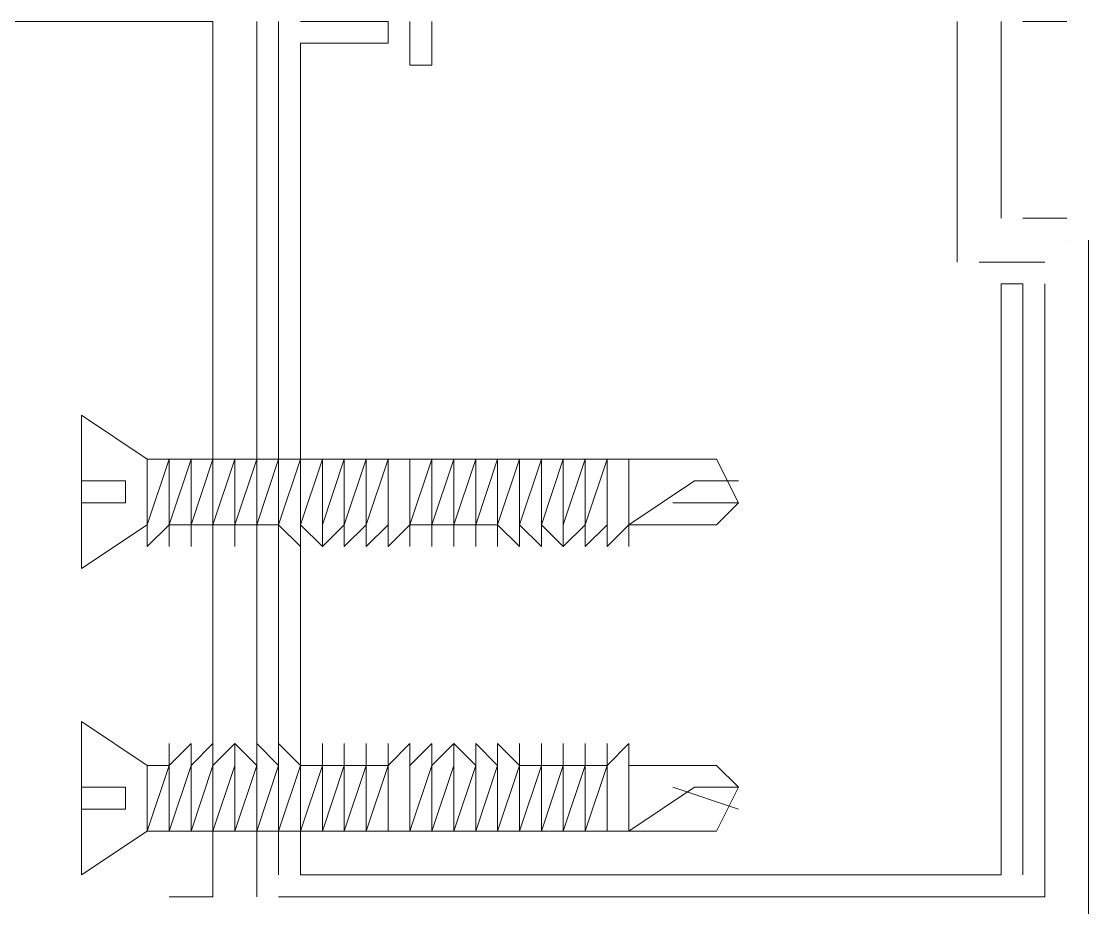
# Model space of a CAD drawing. Header units: millimetres. Extents: x 906 to 41302, y 848 to 28850.
# Drawn here: x 18428 to 18479.6, y 19843.2 to 19886.1 of the extents above; entities that cross this region are included whole.
import ezdxf

# ---------------------------------------------------------------- set-up
doc = ezdxf.new("R2010")
doc.units = ezdxf.units.MM
doc.layers.add('PDF_X-단위세대$및$주동평면도$A-DOOR', color=7, linetype='Continuous')

msp = doc.modelspace()

# ---------------------------------------------------------------- linework, layer by layer
at = {"layer": 'PDF_X-단위세대$및$주동평면도$A-DOOR', "lineweight": 9}
for points in [[(18435.12, 19843.763), (18437.237, 19843.763), (18437.237, 19886.096), (18422.42, 19886.096)], [(18437.237, 19886.096), (18437.237, 19886.096)], [(18439.353, 19843.763), (18439.353, 19886.096)], [(18439.353, 19886.096), (18439.353, 19886.096)], [(18440.412, 19886.096), (18440.412, 19844.821)], [(18440.412, 19886.096), (18440.412, 19886.096)], [(18440.412, 19886.096), (18440.412, 19886.096)], [(18476.395, 19844.821), (18476.395, 19873.396), (18475.337, 19873.396), (18475.337, 19844.821), (18441.47, 19844.821), (18441.47, 19885.038), (18445.703, 19885.038), (18445.703, 19886.096), (18441.47, 19886.096)], [(18441.47, 19886.096), (18441.47, 19886.096)], [(18445.703, 19886.096), (18445.703, 19886.096)], [(18445.703, 19886.096), (18445.703, 19886.096)], [(18446.762, 19886.096), (18446.762, 19883.979), (18447.82, 19883.979), (18447.82, 19886.096)], [(18446.762, 19886.096), (18446.762, 19886.096)], [(18447.82, 19886.096), (18447.82, 19886.096)], [(18473.22, 19874.454), (18473.22, 19886.096)], [(18473.22, 19886.096), (18473.22, 19886.096)], [(18475.337, 19886.096), (18475.337, 19876.571)], [(18475.337, 19886.096), (18475.337, 19886.096)], [(18476.395, 19886.096), (18478.512, 19886.096)], [(18476.395, 19886.096), (18476.395, 19886.096)], [(18478.512, 19886.096), (18478.512, 19886.096)], [(18441.47, 19885.038), (18441.47, 19885.038)], [(18445.703, 19885.038), (18445.703, 19885.038)], [(18446.762, 19883.979), (18446.762, 19883.979)], [(18447.82, 19883.979), (18447.82, 19883.979)], [(18447.82, 19883.979), (18447.82, 19883.979)], [(18475.337, 19876.571), (18475.337, 19876.571)], [(18476.395, 19876.571), (18478.512, 19876.571)], [(18476.395, 19876.571), (18476.395, 19876.571)], [(18478.512, 19876.571), (18478.512, 19876.571)], [(18478.512, 19875.513), (18478.512, 19875.513)], [(18479.57, 19832.121), (18479.57, 19859.638), (18479.57, 19875.513)], [(18479.57, 19875.513), (18479.57, 19875.513)], [(18473.22, 19874.454), (18473.22, 19874.454)], [(18477.453, 19874.454), (18474.278, 19874.454)], [(18474.278, 19874.454), (18474.278, 19874.454)], [(18477.453, 19874.454), (18477.453, 19874.454)], [(18440.412, 19843.763), (18477.453, 19843.763), (18477.453, 19873.396)], [(18475.337, 19873.396), (18475.337, 19873.396)], [(18476.395, 19873.396), (18476.395, 19873.396)], [(18477.453, 19873.396), (18477.453, 19873.396)], [(18438.295, 19864.929), (18437.237, 19864.929), (18436.178, 19864.929), (18435.12, 19864.929), (18434.062, 19864.929), (18430.887, 19867.046), (18430.887, 19859.638), (18434.062, 19861.754), (18434.062, 19864.929), (18430.887, 19867.046), (18430.887, 19859.638), (18434.062, 19861.754), (18434.062, 19864.929), (18434.062, 19863.871)], [(18430.887, 19867.046), (18430.887, 19867.046)], [(18434.062, 19864.929), (18434.062, 19864.929)], [(18434.062, 19864.929), (18434.062, 19864.929)], [(18438.295, 19861.754), (18437.237, 19861.754), (18438.295, 19864.929), (18438.295, 19861.754), (18437.237, 19861.754), (18436.178, 19861.754), (18435.12, 19861.754)], [(18435.12, 19864.929), (18435.12, 19864.929)], [(18435.12, 19864.929), (18435.12, 19864.929)], [(18435.12, 19864.929), (18435.12, 19861.754), (18435.12, 19864.929)], [(18435.12, 19864.929), (18435.12, 19864.929)], [(18436.178, 19864.929), (18436.178, 19864.929)], [(18436.178, 19864.929), (18436.178, 19864.929)], [(18437.237, 19864.929), (18437.237, 19864.929)], [(18437.237, 19864.929), (18437.237, 19864.929)], [(18437.237, 19864.929), (18437.237, 19864.929)], [(18438.295, 19864.929), (18438.295, 19864.929)], [(18438.295, 19864.929), (18438.295, 19864.929)], [(18438.295, 19864.929), (18438.295, 19864.929)], [(18438.295, 19864.929), (18438.295, 19864.929)], [(18439.353, 19864.929), (18439.353, 19864.929)], [(18439.353, 19864.929), (18439.353, 19864.929)], [(18439.353, 19864.929), (18439.353, 19864.929)], [(18439.353, 19864.929), (18439.353, 19864.929)], [(18439.353, 19864.929), (18439.353, 19864.929)], [(18439.353, 19864.929), (18439.353, 19864.929)], [(18439.353, 19864.929), (18439.353, 19864.929)], [(18441.47, 19864.929), (18440.412, 19861.754), (18441.47, 19864.929)], [(18440.412, 19864.929), (18440.412, 19864.929)], [(18440.412, 19864.929), (18440.412, 19864.929)], [(18440.412, 19864.929), (18440.412, 19864.929)], [(18440.412, 19864.929), (18440.412, 19864.929)], [(18440.412, 19864.929), (18440.412, 19864.929)], [(18440.412, 19864.929), (18440.412, 19864.929)], [(18440.412, 19864.929), (18440.412, 19864.929)], [(18441.47, 19864.929), (18440.412, 19861.754), (18441.47, 19864.929)], [(18440.412, 19864.929), (18440.412, 19864.929)], [(18441.47, 19864.929), (18441.47, 19864.929)], [(18441.47, 19864.929), (18441.47, 19864.929)], [(18441.47, 19864.929), (18441.47, 19864.929)], [(18441.47, 19864.929), (18441.47, 19864.929)], [(18441.47, 19864.929), (18441.47, 19864.929)], [(18441.47, 19864.929), (18442.528, 19864.929), (18442.528, 19861.754)], [(18441.47, 19864.929), (18441.47, 19864.929)], [(18441.47, 19864.929), (18441.47, 19864.929)], [(18442.528, 19864.929), (18442.528, 19864.929)], [(18442.528, 19864.929), (18442.528, 19864.929)], [(18442.528, 19864.929), (18442.528, 19864.929)], [(18443.587, 19864.929), (18443.587, 19864.929)], [(18443.587, 19864.929), (18443.587, 19864.929)], [(18443.587, 19864.929), (18443.587, 19864.929)], [(18443.587, 19864.929), (18443.587, 19864.929)], [(18444.645, 19864.929), (18444.645, 19864.929)], [(18444.645, 19864.929), (18444.645, 19864.929)], [(18444.645, 19864.929), (18444.645, 19864.929)], [(18444.645, 19864.929), (18444.645, 19864.929)], [(18444.645, 19864.929), (18444.645, 19864.929)], [(18444.645, 19864.929), (18444.645, 19864.929)], [(18444.645, 19864.929), (18445.703, 19864.929), (18444.645, 19864.929)], [(18444.645, 19861.754), (18445.703, 19864.929), (18444.645, 19861.754)], [(18444.645, 19864.929), (18444.645, 19864.929)], [(18445.703, 19864.929), (18445.703, 19864.929)], [(18445.703, 19864.929), (18445.703, 19861.754), (18445.703, 19864.929)], [(18445.703, 19864.929), (18445.703, 19864.929)], [(18445.703, 19864.929), (18445.703, 19864.929)], [(18445.703, 19861.754), (18445.703, 19864.929)], [(18445.703, 19864.929), (18445.703, 19864.929)], [(18446.762, 19864.929), (18446.762, 19864.929)], [(18446.762, 19864.929), (18446.762, 19861.754)], [(18446.762, 19864.929), (18446.762, 19864.929)], [(18446.762, 19864.929), (18446.762, 19864.929)], [(18446.762, 19864.929), (18446.762, 19864.929)], [(18446.762, 19861.754), (18446.762, 19864.929), (18446.762, 19861.754)], [(18446.762, 19864.929), (18446.762, 19864.929)], [(18447.82, 19864.929), (18447.82, 19864.929)], [(18447.82, 19864.929), (18447.82, 19864.929)], [(18447.82, 19864.929), (18447.82, 19864.929)], [(18447.82, 19864.929), (18447.82, 19864.929)], [(18447.82, 19864.929), (18447.82, 19864.929)], [(18448.878, 19864.929), (18448.878, 19864.929)], [(18448.878, 19864.929), (18448.878, 19864.929)], [(18448.878, 19864.929), (18448.878, 19864.929)], [(18448.878, 19864.929), (18448.878, 19864.929)], [(18448.878, 19864.929), (18448.878, 19864.929)], [(18448.878, 19864.929), (18448.878, 19864.929)], [(18449.937, 19864.929), (18449.937, 19864.929)], [(18449.937, 19864.929), (18449.937, 19864.929)], [(18449.937, 19864.929), (18449.937, 19864.929)], [(18449.937, 19864.929), (18449.937, 19864.929)], [(18450.995, 19864.929), (18450.995, 19864.929)], [(18450.995, 19864.929), (18450.995, 19864.929)], [(18450.995, 19861.754), (18452.053, 19864.929), (18452.053, 19861.754)], [(18452.053, 19864.929), (18450.995, 19861.754), (18452.053, 19864.929)], [(18450.995, 19864.929), (18450.995, 19864.929)], [(18450.995, 19864.929), (18450.995, 19864.929)], [(18452.053, 19864.929), (18452.053, 19864.929)], [(18452.053, 19864.929), (18452.053, 19864.929)], [(18452.053, 19864.929), (18452.053, 19864.929)], [(18452.053, 19864.929), (18452.053, 19864.929)], [(18452.053, 19864.929), (18452.053, 19864.929)], [(18452.053, 19864.929), (18452.053, 19864.929)], [(18453.112, 19864.929), (18453.112, 19864.929)], [(18453.112, 19864.929), (18453.112, 19864.929)], [(18453.112, 19864.929), (18453.112, 19864.929)], [(18453.112, 19864.929), (18453.112, 19864.929)], [(18453.112, 19864.929), (18453.112, 19864.929)], [(18453.112, 19864.929), (18453.112, 19864.929)], [(18453.112, 19864.929), (18453.112, 19864.929)], [(18454.17, 19864.929), (18454.17, 19864.929)], [(18454.17, 19864.929), (18454.17, 19864.929)], [(18455.228, 19861.754), (18455.228, 19864.929), (18454.17, 19864.929), (18454.17, 19861.754)], [(18454.17, 19864.929), (18454.17, 19864.929)], [(18454.17, 19864.929), (18454.17, 19864.929)], [(18454.17, 19864.929), (18454.17, 19864.929)], [(18454.17, 19864.929), (18454.17, 19864.929)], [(18454.17, 19864.929), (18454.17, 19864.929)], [(18455.228, 19864.929), (18455.228, 19864.929)], [(18455.228, 19864.929), (18455.228, 19864.929)], [(18455.228, 19864.929), (18455.228, 19864.929)], [(18455.228, 19864.929), (18455.228, 19864.929)], [(18456.287, 19861.754), (18456.287, 19864.929), (18456.287, 19861.754)], [(18456.287, 19864.929), (18456.287, 19864.929)], [(18456.287, 19861.754), (18456.287, 19864.929), (18456.287, 19861.754)], [(18456.287, 19864.929), (18456.287, 19864.929)], [(18456.287, 19864.929), (18456.287, 19864.929)], [(18456.287, 19864.929), (18456.287, 19864.929)], [(18456.287, 19864.929), (18456.287, 19864.929)], [(18456.287, 19864.929), (18456.287, 19864.929)], [(18456.287, 19864.929), (18456.287, 19864.929)], [(18457.345, 19861.754), (18457.345, 19864.929), (18457.345, 19861.754)], [(18457.345, 19864.929), (18457.345, 19864.929)], [(18457.345, 19864.929), (18457.345, 19864.929)], [(18457.345, 19864.929), (18457.345, 19864.929)], [(18457.345, 19864.929), (18457.345, 19864.929)], [(18457.345, 19864.929), (18457.345, 19864.929)], [(18457.345, 19864.929), (18457.345, 19864.929)], [(18457.345, 19861.754), (18457.345, 19864.929), (18457.345, 19861.754)], [(18457.345, 19864.929), (18457.345, 19864.929)], [(18461.578, 19864.929), (18461.578, 19864.929)], [(18430.887, 19863.871), (18433.003, 19863.871), (18433.003, 19862.813), (18430.887, 19862.813)], [(18457.345, 19861.754), (18460.52, 19863.871), (18462.637, 19863.871)], [(18462.637, 19862.813), (18459.462, 19862.813)], [(18462.637, 19862.813), (18462.637, 19862.813)], [(18434.062, 19861.754), (18434.062, 19861.754)], [(18435.12, 19861.754), (18435.12, 19860.696), (18435.12, 19861.754)], [(18435.12, 19861.754), (18435.12, 19861.754)], [(18435.12, 19861.754), (18435.12, 19861.754)], [(18435.12, 19861.754), (18435.12, 19861.754)], [(18436.178, 19860.696), (18436.178, 19861.754), (18436.178, 19860.696)], [(18436.178, 19861.754), (18436.178, 19861.754)], [(18436.178, 19861.754), (18436.178, 19861.754)], [(18436.178, 19861.754), (18436.178, 19861.754)], [(18436.178, 19861.754), (18436.178, 19861.754)], [(18437.237, 19861.754), (18437.237, 19861.754)], [(18437.237, 19861.754), (18437.237, 19861.754)], [(18437.237, 19861.754), (18437.237, 19861.754)], [(18437.237, 19860.696), (18437.237, 19861.754), (18437.237, 19860.696)], [(18437.237, 19861.754), (18437.237, 19861.754)], [(18438.295, 19861.754), (18438.295, 19861.754)], [(18438.295, 19861.754), (18438.295, 19861.754)], [(18438.295, 19861.754), (18438.295, 19861.754)], [(18438.295, 19861.754), (18438.295, 19861.754)], [(18438.295, 19861.754), (18438.295, 19861.754)], [(18438.295, 19861.754), (18438.295, 19861.754)], [(18438.295, 19861.754), (18438.295, 19861.754)], [(18438.295, 19861.754), (18438.295, 19861.754)], [(18438.295, 19861.754), (18438.295, 19861.754)], [(18438.295, 19861.754), (18438.295, 19861.754)], [(18439.353, 19861.754), (18439.353, 19861.754)], [(18439.353, 19861.754), (18439.353, 19861.754)], [(18439.353, 19861.754), (18439.353, 19861.754)], [(18439.353, 19861.754), (18439.353, 19861.754)], [(18439.353, 19861.754), (18439.353, 19861.754)], [(18439.353, 19861.754), (18439.353, 19861.754)], [(18439.353, 19861.754), (18439.353, 19861.754)], [(18439.353, 19861.754), (18439.353, 19861.754)], [(18439.353, 19861.754), (18439.353, 19861.754)], [(18439.353, 19861.754), (18439.353, 19861.754)], [(18439.353, 19861.754), (18439.353, 19861.754)], [(18440.412, 19861.754), (18440.412, 19861.754)], [(18440.412, 19861.754), (18440.412, 19861.754)], [(18440.412, 19861.754), (18440.412, 19861.754)], [(18440.412, 19861.754), (18440.412, 19861.754)], [(18440.412, 19861.754), (18440.412, 19861.754)], [(18440.412, 19861.754), (18440.412, 19861.754)], [(18440.412, 19861.754), (18440.412, 19861.754)], [(18440.412, 19861.754), (18440.412, 19861.754)], [(18440.412, 19861.754), (18440.412, 19861.754)], [(18440.412, 19861.754), (18440.412, 19861.754)], [(18441.47, 19861.754), (18441.47, 19861.754)], [(18441.47, 19861.754), (18441.47, 19861.754)], [(18442.528, 19860.696), (18441.47, 19861.754)], [(18441.47, 19861.754), (18441.47, 19861.754)], [(18441.47, 19861.754), (18441.47, 19861.754)], [(18441.47, 19861.754), (18441.47, 19861.754)], [(18441.47, 19861.754), (18441.47, 19861.754)], [(18442.528, 19861.754), (18442.528, 19861.754)], [(18442.528, 19861.754), (18442.528, 19861.754)], [(18442.528, 19861.754), (18442.528, 19861.754)], [(18442.528, 19861.754), (18442.528, 19861.754)], [(18442.528, 19861.754), (18442.528, 19861.754)], [(18442.528, 19861.754), (18442.528, 19861.754)], [(18443.587, 19861.754), (18443.587, 19861.754)], [(18443.587, 19861.754), (18443.587, 19861.754)], [(18443.587, 19861.754), (18443.587, 19861.754)], [(18443.587, 19861.754), (18443.587, 19861.754)], [(18443.587, 19861.754), (18443.587, 19861.754)], [(18443.587, 19861.754), (18443.587, 19861.754)], [(18443.587, 19861.754), (18443.587, 19861.754)], [(18443.587, 19861.754), (18443.587, 19861.754)], [(18444.645, 19861.754), (18444.645, 19861.754)], [(18445.703, 19860.696), (18445.703, 19861.754), (18444.645, 19860.696), (18444.645, 19861.754)], [(18444.645, 19861.754), (18444.645, 19861.754)], [(18444.645, 19861.754), (18444.645, 19861.754)], [(18444.645, 19861.754), (18444.645, 19861.754)], [(18445.703, 19861.754), (18445.703, 19861.754)], [(18445.703, 19861.754), (18445.703, 19861.754)], [(18445.703, 19861.754), (18445.703, 19861.754)], [(18445.703, 19861.754), (18445.703, 19861.754)], [(18446.762, 19861.754), (18446.762, 19861.754)], [(18446.762, 19861.754), (18446.762, 19861.754)], [(18446.762, 19861.754), (18446.762, 19861.754)], [(18446.762, 19861.754), (18446.762, 19861.754)], [(18446.762, 19861.754), (18446.762, 19861.754)], [(18446.762, 19861.754), (18446.762, 19861.754)], [(18446.762, 19861.754), (18446.762, 19861.754)], [(18446.762, 19861.754), (18446.762, 19861.754)], [(18446.762, 19861.754), (18446.762, 19861.754)], [(18447.82, 19861.754), (18447.82, 19861.754)], [(18447.82, 19861.754), (18447.82, 19861.754)], [(18447.82, 19861.754), (18447.82, 19861.754)], [(18447.82, 19861.754), (18447.82, 19861.754)], [(18447.82, 19861.754), (18447.82, 19861.754)], [(18447.82, 19861.754), (18447.82, 19861.754)], [(18447.82, 19861.754), (18447.82, 19861.754)], [(18447.82, 19861.754), (18447.82, 19861.754)], [(18447.82, 19861.754), (18447.82, 19861.754)], [(18447.82, 19861.754), (18447.82, 19861.754)], [(18447.82, 19861.754), (18447.82, 19861.754)], [(18448.878, 19860.696), (18448.878, 19861.754)], [(18448.878, 19861.754), (18448.878, 19861.754)], [(18448.878, 19861.754), (18448.878, 19861.754)], [(18448.878, 19861.754), (18448.878, 19861.754)], [(18448.878, 19861.754), (18448.878, 19861.754)], [(18449.937, 19861.754), (18449.937, 19861.754)], [(18449.937, 19861.754), (18449.937, 19861.754)], [(18449.937, 19861.754), (18449.937, 19861.754)], [(18449.937, 19861.754), (18449.937, 19861.754)], [(18452.053, 19860.696), (18450.995, 19861.754), (18450.995, 19860.696)], [(18450.995, 19861.754), (18450.995, 19861.754)], [(18450.995, 19861.754), (18450.995, 19861.754)], [(18450.995, 19861.754), (18450.995, 19861.754)], [(18450.995, 19861.754), (18450.995, 19861.754)], [(18450.995, 19861.754), (18450.995, 19861.754)], [(18452.053, 19861.754), (18452.053, 19861.754)], [(18452.053, 19861.754), (18452.053, 19861.754)], [(18452.053, 19861.754), (18452.053, 19861.754)], [(18452.053, 19861.754), (18452.053, 19861.754)], [(18452.053, 19861.754), (18452.053, 19861.754)], [(18452.053, 19861.754), (18452.053, 19861.754)], [(18454.17, 19860.696), (18454.17, 19861.754), (18454.17, 19860.696), (18453.112, 19861.754)], [(18453.112, 19861.754), (18453.112, 19861.754)], [(18453.112, 19861.754), (18453.112, 19861.754)], [(18453.112, 19861.754), (18453.112, 19861.754)], [(18453.112, 19861.754), (18453.112, 19861.754)], [(18453.112, 19861.754), (18453.112, 19861.754)], [(18454.17, 19861.754), (18454.17, 19861.754)], [(18454.17, 19861.754), (18454.17, 19861.754)], [(18454.17, 19861.754), (18454.17, 19861.754)], [(18454.17, 19861.754), (18454.17, 19861.754)], [(18455.228, 19861.754), (18455.228, 19861.754)], [(18455.228, 19861.754), (18455.228, 19861.754)], [(18455.228, 19861.754), (18455.228, 19861.754)], [(18455.228, 19861.754), (18455.228, 19861.754)], [(18455.228, 19861.754), (18455.228, 19861.754)], [(18455.228, 19861.754), (18455.228, 19861.754)], [(18456.287, 19861.754), (18456.287, 19861.754)], [(18456.287, 19861.754), (18456.287, 19861.754)], [(18456.287, 19861.754), (18456.287, 19861.754)], [(18456.287, 19861.754), (18456.287, 19861.754)], [(18456.287, 19861.754), (18456.287, 19861.754)], [(18456.287, 19861.754), (18456.287, 19861.754)], [(18456.287, 19861.754), (18456.287, 19861.754)], [(18457.345, 19861.754), (18457.345, 19861.754)], [(18457.345, 19861.754), (18457.345, 19861.754)], [(18457.345, 19861.754), (18457.345, 19861.754)], [(18457.345, 19861.754), (18457.345, 19861.754)], [(18434.062, 19860.696), (18434.062, 19860.696)], [(18435.12, 19860.696), (18435.12, 19860.696)], [(18436.178, 19860.696), (18436.178, 19860.696)], [(18437.237, 19860.696), (18437.237, 19860.696)], [(18438.295, 19860.696), (18438.295, 19860.696)], [(18438.295, 19860.696), (18438.295, 19860.696)], [(18438.295, 19860.696), (18438.295, 19860.696)], [(18438.295, 19860.696), (18438.295, 19860.696)], [(18439.353, 19860.696), (18439.353, 19860.696)], [(18439.353, 19860.696), (18439.353, 19860.696)], [(18439.353, 19860.696), (18439.353, 19860.696)], [(18439.353, 19860.696), (18439.353, 19860.696)], [(18440.412, 19860.696), (18440.412, 19860.696)], [(18440.412, 19860.696), (18440.412, 19860.696)], [(18440.412, 19860.696), (18440.412, 19860.696)], [(18440.412, 19860.696), (18440.412, 19860.696)], [(18441.47, 19860.696), (18441.47, 19860.696)], [(18441.47, 19860.696), (18441.47, 19860.696)], [(18441.47, 19860.696), (18441.47, 19860.696)], [(18441.47, 19860.696), (18441.47, 19860.696)], [(18442.528, 19860.696), (18442.528, 19860.696)], [(18442.528, 19860.696), (18442.528, 19860.696)], [(18442.528, 19860.696), (18442.528, 19860.696)], [(18442.528, 19860.696), (18442.528, 19860.696)], [(18442.528, 19860.696), (18442.528, 19860.696)], [(18442.528, 19860.696), (18442.528, 19860.696)], [(18443.587, 19860.696), (18443.587, 19860.696)], [(18443.587, 19860.696), (18443.587, 19860.696)], [(18443.587, 19860.696), (18443.587, 19860.696)], [(18443.587, 19860.696), (18443.587, 19860.696)], [(18444.645, 19860.696), (18444.645, 19860.696)], [(18444.645, 19860.696), (18444.645, 19860.696)], [(18445.703, 19860.696), (18445.703, 19860.696)], [(18445.703, 19860.696), (18445.703, 19860.696)], [(18446.762, 19860.696), (18446.762, 19860.696)], [(18446.762, 19860.696), (18446.762, 19860.696)], [(18446.762, 19860.696), (18446.762, 19860.696)], [(18446.762, 19860.696), (18446.762, 19860.696)], [(18447.82, 19860.696), (18447.82, 19860.696)], [(18447.82, 19860.696), (18447.82, 19860.696)], [(18447.82, 19860.696), (18447.82, 19860.696)], [(18447.82, 19860.696), (18447.82, 19860.696)], [(18448.878, 19860.696), (18448.878, 19860.696)], [(18448.878, 19860.696), (18448.878, 19860.696)], [(18449.937, 19860.696), (18449.937, 19860.696)], [(18449.937, 19860.696), (18449.937, 19860.696)], [(18450.995, 19860.696), (18450.995, 19860.696)], [(18450.995, 19860.696), (18450.995, 19860.696)], [(18452.053, 19860.696), (18452.053, 19860.696)], [(18452.053, 19860.696), (18452.053, 19860.696)], [(18453.112, 19860.696), (18453.112, 19860.696)], [(18453.112, 19860.696), (18453.112, 19860.696)], [(18453.112, 19860.696), (18453.112, 19860.696)], [(18453.112, 19860.696), (18453.112, 19860.696)], [(18454.17, 19860.696), (18454.17, 19860.696)], [(18454.17, 19860.696), (18454.17, 19860.696)], [(18454.17, 19860.696), (18454.17, 19860.696)], [(18454.17, 19860.696), (18454.17, 19860.696)], [(18455.228, 19860.696), (18455.228, 19860.696)], [(18455.228, 19860.696), (18455.228, 19860.696)], [(18455.228, 19860.696), (18455.228, 19860.696)], [(18456.287, 19860.696), (18456.287, 19860.696)], [(18456.287, 19860.696), (18456.287, 19860.696)], [(18456.287, 19860.696), (18456.287, 19860.696)], [(18456.287, 19860.696), (18456.287, 19860.696)], [(18479.57, 19859.638), (18479.57, 19859.638)], [(18438.295, 19850.113), (18438.295, 19851.171), (18437.237, 19850.113), (18437.237, 19851.171), (18436.178, 19850.113), (18436.178, 19851.171), (18435.12, 19850.113), (18434.062, 19850.113), (18430.887, 19852.229), (18430.887, 19844.821), (18434.062, 19846.938), (18434.062, 19850.113), (18430.887, 19852.229), (18430.887, 19844.821), (18434.062, 19846.938), (18434.062, 19850.113), (18434.062, 19849.054)], [(18430.887, 19852.229), (18430.887, 19852.229)], [(18435.12, 19851.171), (18435.12, 19851.171)], [(18436.178, 19851.171), (18436.178, 19851.171)], [(18437.237, 19851.171), (18437.237, 19851.171)], [(18438.295, 19851.171), (18438.295, 19851.171)], [(18438.295, 19851.171), (18438.295, 19851.171)], [(18438.295, 19851.171), (18438.295, 19851.171)], [(18439.353, 19851.171), (18439.353, 19851.171)], [(18439.353, 19851.171), (18439.353, 19851.171)], [(18439.353, 19851.171), (18439.353, 19851.171)], [(18439.353, 19851.171), (18439.353, 19851.171)], [(18440.412, 19851.171), (18440.412, 19851.171)], [(18440.412, 19851.171), (18440.412, 19851.171)], [(18440.412, 19851.171), (18440.412, 19851.171)], [(18440.412, 19851.171), (18440.412, 19851.171)], [(18441.47, 19851.171), (18441.47, 19851.171)], [(18441.47, 19850.113), (18441.47, 19851.171), (18441.47, 19850.113), (18442.528, 19850.113), (18442.528, 19846.938), (18441.47, 19846.938)], [(18441.47, 19851.171), (18441.47, 19851.171)], [(18441.47, 19851.171), (18441.47, 19851.171)], [(18441.47, 19851.171), (18441.47, 19851.171)], [(18442.528, 19851.171), (18442.528, 19851.171)], [(18442.528, 19851.171), (18442.528, 19851.171)], [(18443.587, 19851.171), (18443.587, 19851.171)], [(18443.587, 19851.171), (18443.587, 19851.171)], [(18443.587, 19851.171), (18443.587, 19851.171)], [(18443.587, 19851.171), (18443.587, 19851.171)], [(18444.645, 19846.938), (18445.703, 19846.938), (18445.703, 19850.113), (18445.703, 19851.171), (18445.703, 19850.113), (18445.703, 19851.171), (18445.703, 19850.113)], [(18444.645, 19851.171), (18444.645, 19851.171)], [(18444.645, 19851.171), (18444.645, 19851.171)], [(18444.645, 19851.171), (18444.645, 19851.171)], [(18444.645, 19851.171), (18444.645, 19851.171)], [(18445.703, 19851.171), (18445.703, 19851.171)], [(18446.762, 19851.171), (18446.762, 19851.171)], [(18446.762, 19851.171), (18446.762, 19851.171)], [(18447.82, 19851.171), (18447.82, 19851.171)], [(18447.82, 19851.171), (18447.82, 19851.171)], [(18447.82, 19851.171), (18447.82, 19851.171)], [(18447.82, 19851.171), (18447.82, 19851.171)], [(18448.878, 19851.171), (18448.878, 19851.171)], [(18448.878, 19851.171), (18448.878, 19851.171)], [(18448.878, 19851.171), (18448.878, 19851.171)], [(18448.878, 19851.171), (18448.878, 19851.171)], [(18448.878, 19851.171), (18448.878, 19851.171)], [(18448.878, 19851.171), (18448.878, 19851.171)], [(18449.937, 19851.171), (18449.937, 19851.171)], [(18449.937, 19851.171), (18449.937, 19851.171)], [(18450.995, 19851.171), (18450.995, 19851.171)], [(18450.995, 19851.171), (18450.995, 19851.171)], [(18452.053, 19851.171), (18452.053, 19851.171)], [(18452.053, 19851.171), (18452.053, 19851.171)], [(18453.112, 19851.171), (18453.112, 19851.171)], [(18453.112, 19851.171), (18453.112, 19851.171)], [(18453.112, 19851.171), (18453.112, 19851.171)], [(18453.112, 19851.171), (18453.112, 19851.171)], [(18454.17, 19851.171), (18454.17, 19851.171)], [(18454.17, 19850.113), (18454.17, 19851.171)], [(18454.17, 19851.171), (18454.17, 19851.171)], [(18455.228, 19851.171), (18455.228, 19851.171)], [(18455.228, 19851.171), (18455.228, 19851.171)], [(18456.287, 19851.171), (18456.287, 19851.171)], [(18456.287, 19851.171), (18456.287, 19851.171)], [(18456.287, 19851.171), (18456.287, 19851.171)], [(18456.287, 19851.171), (18456.287, 19851.171)], [(18457.345, 19851.171), (18457.345, 19851.171)], [(18457.345, 19851.171), (18457.345, 19851.171)], [(18457.345, 19851.171), (18457.345, 19851.171)], [(18457.345, 19851.171), (18457.345, 19851.171)], [(18434.062, 19850.113), (18434.062, 19850.113)], [(18434.062, 19850.113), (18434.062, 19850.113)], [(18438.295, 19846.938), (18437.237, 19846.938), (18438.295, 19850.113), (18438.295, 19846.938), (18437.237, 19846.938), (18436.178, 19846.938), (18435.12, 19846.938)], [(18435.12, 19850.113), (18435.12, 19850.113)], [(18435.12, 19850.113), (18435.12, 19850.113)], [(18435.12, 19850.113), (18435.12, 19850.113)], [(18435.12, 19850.113), (18435.12, 19846.938), (18435.12, 19850.113)], [(18435.12, 19850.113), (18435.12, 19850.113)], [(18436.178, 19850.113), (18436.178, 19850.113)], [(18436.178, 19850.113), (18436.178, 19850.113)], [(18437.237, 19850.113), (18437.237, 19850.113)], [(18437.237, 19850.113), (18437.237, 19850.113)], [(18437.237, 19850.113), (18437.237, 19850.113)], [(18438.295, 19850.113), (18438.295, 19850.113)], [(18438.295, 19850.113), (18438.295, 19850.113)], [(18438.295, 19850.113), (18438.295, 19850.113)], [(18439.353, 19850.113), (18439.353, 19850.113)], [(18439.353, 19850.113), (18439.353, 19850.113)], [(18439.353, 19850.113), (18439.353, 19850.113)], [(18439.353, 19850.113), (18439.353, 19850.113)], [(18439.353, 19850.113), (18439.353, 19850.113)], [(18439.353, 19850.113), (18439.353, 19850.113)], [(18441.47, 19850.113), (18440.412, 19846.938), (18441.47, 19850.113)], [(18440.412, 19850.113), (18440.412, 19850.113)], [(18440.412, 19850.113), (18440.412, 19850.113)], [(18440.412, 19850.113), (18440.412, 19850.113)], [(18440.412, 19850.113), (18440.412, 19850.113)], [(18440.412, 19850.113), (18440.412, 19850.113)], [(18440.412, 19850.113), (18440.412, 19850.113)], [(18440.412, 19850.113), (18440.412, 19850.113)], [(18441.47, 19850.113), (18440.412, 19846.938), (18441.47, 19850.113)], [(18440.412, 19850.113), (18440.412, 19850.113)], [(18441.47, 19850.113), (18441.47, 19850.113)], [(18441.47, 19850.113), (18441.47, 19850.113)], [(18441.47, 19850.113), (18441.47, 19850.113)], [(18441.47, 19850.113), (18441.47, 19850.113)], [(18441.47, 19850.113), (18441.47, 19850.113)], [(18441.47, 19850.113), (18441.47, 19850.113)], [(18441.47, 19850.113), (18441.47, 19850.113)], [(18441.47, 19850.113), (18441.47, 19850.113)], [(18441.47, 19850.113), (18441.47, 19850.113)], [(18441.47, 19850.113), (18441.47, 19850.113)], [(18442.528, 19850.113), (18442.528, 19850.113)], [(18442.528, 19850.113), (18442.528, 19850.113)], [(18442.528, 19850.113), (18442.528, 19850.113)], [(18442.528, 19850.113), (18442.528, 19850.113)], [(18443.587, 19850.113), (18443.587, 19850.113)], [(18443.587, 19850.113), (18443.587, 19850.113)], [(18443.587, 19850.113), (18443.587, 19850.113)], [(18443.587, 19850.113), (18443.587, 19850.113)], [(18443.587, 19850.113), (18443.587, 19850.113)], [(18443.587, 19850.113), (18443.587, 19850.113)], [(18444.645, 19850.113), (18444.645, 19850.113)], [(18444.645, 19850.113), (18444.645, 19850.113)], [(18444.645, 19850.113), (18444.645, 19850.113)], [(18444.645, 19850.113), (18444.645, 19850.113)], [(18444.645, 19850.113), (18444.645, 19850.113)], [(18444.645, 19850.113), (18444.645, 19850.113)], [(18444.645, 19850.113), (18444.645, 19850.113)], [(18444.645, 19850.113), (18444.645, 19850.113)], [(18444.645, 19850.113), (18444.645, 19850.113)], [(18444.645, 19850.113), (18445.703, 19850.113), (18444.645, 19850.113)], [(18444.645, 19846.938), (18445.703, 19850.113), (18444.645, 19846.938)], [(18444.645, 19850.113), (18444.645, 19850.113)], [(18444.645, 19850.113), (18444.645, 19850.113)], [(18445.703, 19850.113), (18445.703, 19850.113)], [(18445.703, 19850.113), (18445.703, 19846.938), (18445.703, 19850.113)], [(18445.703, 19850.113), (18445.703, 19850.113)], [(18445.703, 19850.113), (18445.703, 19850.113)], [(18445.703, 19850.113), (18445.703, 19850.113)], [(18445.703, 19850.113), (18445.703, 19850.113)], [(18445.703, 19850.113), (18445.703, 19850.113)], [(18446.762, 19850.113), (18446.762, 19850.113)], [(18446.762, 19850.113), (18446.762, 19846.938)], [(18446.762, 19850.113), (18446.762, 19850.113)], [(18446.762, 19850.113), (18446.762, 19850.113)], [(18446.762, 19850.113), (18446.762, 19850.113)], [(18446.762, 19846.938), (18446.762, 19850.113), (18446.762, 19846.938)], [(18446.762, 19850.113), (18446.762, 19850.113)], [(18447.82, 19850.113), (18447.82, 19850.113)], [(18447.82, 19850.113), (18447.82, 19850.113)], [(18447.82, 19850.113), (18447.82, 19850.113)], [(18447.82, 19850.113), (18447.82, 19850.113)], [(18447.82, 19850.113), (18447.82, 19850.113)], [(18448.878, 19850.113), (18448.878, 19850.113)], [(18448.878, 19850.113), (18448.878, 19850.113)], [(18448.878, 19850.113), (18448.878, 19850.113)], [(18448.878, 19850.113), (18448.878, 19850.113)], [(18448.878, 19850.113), (18448.878, 19850.113)], [(18448.878, 19850.113), (18448.878, 19850.113)], [(18449.937, 19850.113), (18449.937, 19850.113)], [(18449.937, 19850.113), (18449.937, 19850.113)], [(18449.937, 19850.113), (18449.937, 19850.113)], [(18449.937, 19850.113), (18449.937, 19850.113)], [(18450.995, 19850.113), (18450.995, 19850.113)], [(18452.053, 19850.113), (18450.995, 19846.938), (18452.053, 19850.113)], [(18450.995, 19850.113), (18450.995, 19850.113)], [(18450.995, 19850.113), (18450.995, 19850.113)], [(18452.053, 19850.113), (18452.053, 19850.113)], [(18452.053, 19850.113), (18452.053, 19850.113)], [(18452.053, 19850.113), (18452.053, 19850.113)], [(18452.053, 19850.113), (18452.053, 19850.113)], [(18452.053, 19850.113), (18452.053, 19850.113)], [(18452.053, 19850.113), (18452.053, 19850.113)], [(18452.053, 19850.113), (18452.053, 19850.113)], [(18452.053, 19850.113), (18452.053, 19850.113)], [(18455.228, 19846.938), (18455.228, 19850.113), (18454.17, 19850.113), (18454.17, 19846.938), (18453.112, 19846.938)], [(18453.112, 19850.113), (18453.112, 19850.113)], [(18453.112, 19850.113), (18453.112, 19850.113)], [(18453.112, 19850.113), (18453.112, 19850.113)], [(18453.112, 19850.113), (18453.112, 19850.113)], [(18453.112, 19850.113), (18453.112, 19850.113)], [(18453.112, 19850.113), (18453.112, 19850.113)], [(18453.112, 19850.113), (18453.112, 19850.113)], [(18453.112, 19850.113), (18453.112, 19850.113)], [(18453.112, 19850.113), (18453.112, 19850.113)], [(18453.112, 19850.113), (18453.112, 19850.113)], [(18453.112, 19850.113), (18453.112, 19850.113)], [(18454.17, 19850.113), (18454.17, 19850.113)], [(18454.17, 19850.113), (18454.17, 19850.113)], [(18454.17, 19850.113), (18454.17, 19850.113)], [(18454.17, 19850.113), (18454.17, 19850.113)], [(18454.17, 19850.113), (18454.17, 19850.113)], [(18454.17, 19850.113), (18454.17, 19850.113)], [(18454.17, 19850.113), (18454.17, 19850.113)], [(18455.228, 19850.113), (18455.228, 19850.113)], [(18455.228, 19850.113), (18455.228, 19850.113)], [(18455.228, 19850.113), (18455.228, 19850.113)], [(18455.228, 19850.113), (18455.228, 19850.113)], [(18455.228, 19850.113), (18455.228, 19850.113)], [(18456.287, 19846.938), (18456.287, 19850.113), (18456.287, 19846.938)], [(18456.287, 19850.113), (18456.287, 19850.113)], [(18456.287, 19846.938), (18456.287, 19850.113), (18456.287, 19846.938)], [(18456.287, 19850.113), (18456.287, 19850.113)], [(18456.287, 19850.113), (18456.287, 19850.113)], [(18456.287, 19850.113), (18456.287, 19850.113)], [(18456.287, 19850.113), (18456.287, 19850.113)], [(18456.287, 19850.113), (18456.287, 19850.113)], [(18456.287, 19850.113), (18456.287, 19850.113)], [(18456.287, 19850.113), (18456.287, 19850.113)], [(18456.287, 19850.113), (18456.287, 19850.113)], [(18456.287, 19850.113), (18456.287, 19850.113)], [(18457.345, 19846.938), (18457.345, 19850.113), (18457.345, 19846.938)], [(18457.345, 19850.113), (18457.345, 19850.113)], [(18457.345, 19850.113), (18457.345, 19850.113)], [(18457.345, 19850.113), (18457.345, 19850.113)], [(18457.345, 19850.113), (18457.345, 19850.113)], [(18457.345, 19850.113), (18457.345, 19850.113)], [(18457.345, 19850.113), (18457.345, 19850.113)], [(18457.345, 19846.938), (18457.345, 19850.113), (18457.345, 19846.938)], [(18457.345, 19850.113), (18457.345, 19850.113)], [(18461.578, 19850.113), (18461.578, 19850.113)], [(18430.887, 19849.054), (18433.003, 19849.054), (18433.003, 19847.996), (18430.887, 19847.996)], [(18457.345, 19846.938), (18460.52, 19849.054), (18462.637, 19849.054)], [(18462.637, 19847.996), (18459.462, 19849.054)], [(18462.637, 19849.054), (18462.637, 19849.054)], [(18434.062, 19846.938), (18434.062, 19846.938)], [(18435.12, 19846.938), (18435.12, 19846.938)], [(18435.12, 19846.938), (18435.12, 19846.938)], [(18435.12, 19846.938), (18435.12, 19846.938)], [(18435.12, 19846.938), (18435.12, 19846.938)], [(18436.178, 19846.938), (18436.178, 19846.938)], [(18436.178, 19846.938), (18436.178, 19846.938)], [(18436.178, 19846.938), (18436.178, 19846.938)], [(18436.178, 19846.938), (18436.178, 19846.938)], [(18437.237, 19846.938), (18437.237, 19846.938)], [(18437.237, 19846.938), (18437.237, 19846.938)], [(18437.237, 19846.938), (18437.237, 19846.938)], [(18437.237, 19846.938), (18437.237, 19846.938)], [(18438.295, 19846.938), (18438.295, 19846.938)], [(18438.295, 19846.938), (18438.295, 19846.938)], [(18438.295, 19846.938), (18438.295, 19846.938)], [(18438.295, 19846.938), (18438.295, 19846.938)], [(18438.295, 19846.938), (18438.295, 19846.938)], [(18438.295, 19846.938), (18438.295, 19846.938)], [(18439.353, 19846.938), (18439.353, 19846.938)], [(18439.353, 19846.938), (18439.353, 19846.938)], [(18439.353, 19846.938), (18439.353, 19846.938)], [(18439.353, 19846.938), (18439.353, 19846.938)], [(18439.353, 19846.938), (18439.353, 19846.938)], [(18439.353, 19846.938), (18439.353, 19846.938)], [(18439.353, 19846.938), (18439.353, 19846.938)], [(18440.412, 19846.938), (18440.412, 19846.938)], [(18440.412, 19846.938), (18440.412, 19846.938)], [(18440.412, 19846.938), (18440.412, 19846.938)], [(18440.412, 19846.938), (18440.412, 19846.938)], [(18440.412, 19846.938), (18440.412, 19846.938)], [(18440.412, 19846.938), (18440.412, 19846.938)], [(18440.412, 19846.938), (18440.412, 19846.938)], [(18441.47, 19846.938), (18441.47, 19846.938)], [(18441.47, 19846.938), (18441.47, 19846.938)], [(18441.47, 19846.938), (18441.47, 19846.938)], [(18441.47, 19846.938), (18441.47, 19846.938)], [(18441.47, 19846.938), (18441.47, 19846.938)], [(18441.47, 19846.938), (18441.47, 19846.938)], [(18442.528, 19846.938), (18442.528, 19846.938)], [(18442.528, 19846.938), (18442.528, 19846.938)], [(18442.528, 19846.938), (18442.528, 19846.938)], [(18442.528, 19846.938), (18442.528, 19846.938)], [(18442.528, 19846.938), (18442.528, 19846.938)], [(18442.528, 19846.938), (18442.528, 19846.938)], [(18443.587, 19846.938), (18443.587, 19846.938)], [(18443.587, 19846.938), (18443.587, 19846.938)], [(18443.587, 19846.938), (18443.587, 19846.938)], [(18443.587, 19846.938), (18443.587, 19846.938)], [(18443.587, 19846.938), (18443.587, 19846.938)], [(18443.587, 19846.938), (18443.587, 19846.938)], [(18443.587, 19846.938), (18443.587, 19846.938)], [(18443.587, 19846.938), (18443.587, 19846.938)], [(18444.645, 19846.938), (18444.645, 19846.938)], [(18444.645, 19846.938), (18444.645, 19846.938)], [(18444.645, 19846.938), (18444.645, 19846.938)], [(18444.645, 19846.938), (18444.645, 19846.938)], [(18444.645, 19846.938), (18444.645, 19846.938)], [(18445.703, 19846.938), (18445.703, 19846.938)], [(18445.703, 19846.938), (18445.703, 19846.938)], [(18445.703, 19846.938), (18445.703, 19846.938)], [(18445.703, 19846.938), (18445.703, 19846.938)], [(18446.762, 19846.938), (18446.762, 19846.938)], [(18446.762, 19846.938), (18446.762, 19846.938)], [(18446.762, 19846.938), (18446.762, 19846.938)], [(18446.762, 19846.938), (18446.762, 19846.938)], [(18446.762, 19846.938), (18446.762, 19846.938)], [(18447.82, 19846.938), (18447.82, 19846.938)], [(18447.82, 19846.938), (18447.82, 19846.938)], [(18447.82, 19846.938), (18447.82, 19846.938)], [(18447.82, 19846.938), (18447.82, 19846.938)], [(18447.82, 19846.938), (18447.82, 19846.938)], [(18447.82, 19846.938), (18447.82, 19846.938)], [(18447.82, 19846.938), (18447.82, 19846.938)], [(18448.878, 19846.938), (18448.878, 19846.938)], [(18448.878, 19846.938), (18448.878, 19846.938)], [(18448.878, 19846.938), (18448.878, 19846.938)], [(18448.878, 19846.938), (18448.878, 19846.938)], [(18449.937, 19846.938), (18449.937, 19846.938)], [(18449.937, 19846.938), (18449.937, 19846.938)], [(18449.937, 19846.938), (18449.937, 19846.938)], [(18450.995, 19846.938), (18450.995, 19846.938)], [(18450.995, 19846.938), (18450.995, 19846.938)], [(18450.995, 19846.938), (18450.995, 19846.938)], [(18452.053, 19846.938), (18452.053, 19846.938)], [(18452.053, 19846.938), (18452.053, 19846.938)], [(18452.053, 19846.938), (18452.053, 19846.938)], [(18452.053, 19846.938), (18452.053, 19846.938)], [(18452.053, 19846.938), (18452.053, 19846.938)], [(18452.053, 19846.938), (18452.053, 19846.938)], [(18453.112, 19846.938), (18453.112, 19846.938)], [(18453.112, 19846.938), (18453.112, 19846.938)], [(18453.112, 19846.938), (18453.112, 19846.938)], [(18453.112, 19846.938), (18453.112, 19846.938)], [(18453.112, 19846.938), (18453.112, 19846.938)], [(18453.112, 19846.938), (18453.112, 19846.938)], [(18454.17, 19846.938), (18454.17, 19846.938)], [(18454.17, 19846.938), (18454.17, 19846.938)], [(18454.17, 19846.938), (18454.17, 19846.938)], [(18454.17, 19846.938), (18454.17, 19846.938)], [(18454.17, 19846.938), (18454.17, 19846.938)], [(18455.228, 19846.938), (18455.228, 19846.938)], [(18455.228, 19846.938), (18455.228, 19846.938)], [(18455.228, 19846.938), (18455.228, 19846.938)], [(18455.228, 19846.938), (18455.228, 19846.938)], [(18455.228, 19846.938), (18455.228, 19846.938)], [(18455.228, 19846.938), (18455.228, 19846.938)], [(18456.287, 19846.938), (18456.287, 19846.938)], [(18456.287, 19846.938), (18456.287, 19846.938)], [(18456.287, 19846.938), (18456.287, 19846.938)], [(18456.287, 19846.938), (18456.287, 19846.938)], [(18456.287, 19846.938), (18456.287, 19846.938)], [(18456.287, 19846.938), (18456.287, 19846.938)], [(18456.287, 19846.938), (18456.287, 19846.938)], [(18457.345, 19846.938), (18457.345, 19846.938)], [(18457.345, 19846.938), (18457.345, 19846.938)], [(18457.345, 19846.938), (18457.345, 19846.938)], [(18457.345, 19846.938), (18457.345, 19846.938)], [(18457.345, 19846.938), (18457.345, 19846.938)], [(18457.345, 19846.938), (18457.345, 19846.938)], [(18441.47, 19844.821), (18441.47, 19844.821)], [(18441.47, 19844.821), (18441.47, 19844.821)], [(18475.337, 19844.821), (18475.337, 19844.821)], [(18475.337, 19844.821), (18475.337, 19844.821)], [(18476.395, 19844.821), (18476.395, 19844.821)], [(18435.12, 19843.763), (18435.12, 19843.763)], [(18437.237, 19843.763), (18437.237, 19843.763)], [(18439.353, 19843.763), (18439.353, 19843.763)], [(18440.412, 19843.763), (18440.412, 19843.763)], [(18441.47, 19843.763), (18475.337, 19843.763)], [(18441.47, 19843.763), (18441.47, 19843.763)], [(18475.337, 19843.763), (18475.337, 19843.763)], [(18477.453, 19843.763), (18477.453, 19843.763)]]:
    msp.add_lwpolyline(points, dxfattribs=at)
for points in [[(18435.12, 19861.754), (18435.12, 19864.929), (18434.062, 19861.754), (18434.062, 19860.696)], [(18435.12, 19861.754), (18436.178, 19864.929), (18435.12, 19864.929), (18435.12, 19861.754), (18435.12, 19860.696)], [(18436.178, 19864.929), (18435.12, 19861.754), (18436.178, 19861.754)], [(18436.178, 19864.929), (18436.178, 19861.754), (18436.178, 19860.696), (18436.178, 19861.754), (18437.237, 19864.929)], [(18437.237, 19861.754), (18437.237, 19864.929), (18436.178, 19861.754)], [(18437.237, 19864.929), (18437.237, 19861.754), (18437.237, 19860.696), (18437.237, 19861.754), (18438.295, 19864.929)], [(18455.228, 19860.696), (18456.287, 19861.754), (18456.287, 19860.696), (18457.345, 19861.754), (18457.345, 19864.929), (18456.287, 19864.929), (18455.228, 19864.929), (18454.17, 19864.929), (18453.112, 19864.929), (18452.053, 19864.929), (18450.995, 19864.929), (18449.937, 19864.929), (18448.878, 19864.929), (18447.82, 19864.929), (18446.762, 19864.929), (18445.703, 19864.929), (18444.645, 19864.929), (18443.587, 19864.929), (18442.528, 19864.929), (18441.47, 19864.929), (18440.412, 19864.929), (18439.353, 19864.929), (18438.295, 19864.929), (18437.237, 19861.754), (18438.295, 19861.754), (18438.295, 19860.696), (18438.295, 19861.754), (18439.353, 19861.754), (18439.353, 19860.696), (18439.353, 19861.754), (18440.412, 19861.754), (18440.412, 19860.696), (18440.412, 19861.754), (18441.47, 19860.696), (18441.47, 19861.754), (18442.528, 19860.696), (18442.528, 19861.754), (18442.528, 19860.696), (18443.587, 19861.754), (18443.587, 19860.696), (18444.645, 19861.754), (18444.645, 19860.696), (18445.703, 19861.754), (18445.703, 19860.696), (18446.762, 19861.754), (18446.762, 19860.696), (18446.762, 19861.754), (18447.82, 19861.754), (18447.82, 19860.696), (18447.82, 19861.754), (18448.878, 19861.754), (18448.878, 19860.696), (18448.878, 19861.754), (18449.937, 19861.754), (18449.937, 19860.696), (18449.937, 19861.754), (18450.995, 19861.754), (18450.995, 19860.696), (18450.995, 19861.754), (18452.053, 19860.696), (18452.053, 19861.754), (18453.112, 19860.696), (18453.112, 19861.754), (18454.17, 19860.696), (18454.17, 19861.754), (18454.17, 19860.696), (18455.228, 19861.754)], [(18438.295, 19864.929), (18438.295, 19861.754), (18438.295, 19860.696), (18438.295, 19861.754), (18439.353, 19861.754), (18439.353, 19860.696), (18439.353, 19861.754), (18440.412, 19861.754), (18440.412, 19860.696), (18440.412, 19861.754), (18441.47, 19860.696), (18441.47, 19861.754), (18441.47, 19864.929), (18440.412, 19864.929), (18439.353, 19864.929)], [(18438.295, 19864.929), (18438.295, 19861.754), (18438.295, 19860.696), (18438.295, 19861.754), (18439.353, 19864.929)], [(18438.295, 19864.929), (18439.353, 19864.929), (18438.295, 19861.754), (18438.295, 19860.696), (18438.295, 19861.754)], [(18439.353, 19861.754), (18439.353, 19864.929), (18438.295, 19861.754)], [(18439.353, 19864.929), (18438.295, 19861.754), (18439.353, 19861.754)], [(18440.412, 19861.754), (18440.412, 19864.929), (18439.353, 19861.754)], [(18440.412, 19861.754), (18440.412, 19864.929), (18439.353, 19861.754)], [(18439.353, 19864.929), (18439.353, 19861.754), (18439.353, 19860.696), (18439.353, 19861.754), (18440.412, 19864.929)], [(18439.353, 19864.929), (18440.412, 19864.929), (18439.353, 19861.754), (18439.353, 19860.696), (18439.353, 19861.754)], [(18440.412, 19861.754), (18441.47, 19864.929), (18440.412, 19864.929), (18440.412, 19861.754), (18440.412, 19860.696)], [(18440.412, 19861.754), (18441.47, 19864.929), (18440.412, 19864.929), (18440.412, 19861.754), (18440.412, 19860.696)], [(18441.47, 19864.929), (18440.412, 19861.754), (18441.47, 19860.696), (18441.47, 19861.754)], [(18441.47, 19864.929), (18441.47, 19861.754), (18441.47, 19860.696), (18440.412, 19861.754)], [(18441.47, 19864.929), (18441.47, 19861.754), (18442.528, 19864.929)], [(18442.528, 19864.929), (18441.47, 19861.754), (18442.528, 19860.696), (18442.528, 19861.754)], [(18442.528, 19864.929), (18442.528, 19861.754), (18443.587, 19864.929)], [(18443.587, 19864.929), (18442.528, 19861.754), (18442.528, 19860.696), (18443.587, 19861.754), (18443.587, 19860.696), (18444.645, 19861.754), (18444.645, 19864.929)], [(18443.587, 19864.929), (18442.528, 19861.754), (18442.528, 19860.696), (18443.587, 19861.754)], [(18443.587, 19864.929), (18443.587, 19861.754), (18442.528, 19860.696), (18442.528, 19861.754)], [(18443.587, 19864.929), (18443.587, 19861.754), (18444.645, 19864.929)], [(18443.587, 19864.929), (18443.587, 19861.754), (18444.645, 19864.929)], [(18444.645, 19861.754), (18444.645, 19864.929), (18443.587, 19861.754), (18443.587, 19860.696)], [(18444.645, 19861.754), (18444.645, 19864.929), (18443.587, 19861.754), (18443.587, 19860.696)], [(18444.645, 19861.754), (18445.703, 19864.929), (18444.645, 19864.929)], [(18445.703, 19864.929), (18444.645, 19861.754), (18444.645, 19860.696), (18445.703, 19861.754)], [(18446.762, 19861.754), (18446.762, 19864.929), (18445.703, 19864.929), (18445.703, 19861.754), (18445.703, 19860.696)], [(18447.82, 19864.929), (18446.762, 19861.754), (18447.82, 19861.754)], [(18447.82, 19864.929), (18447.82, 19861.754), (18446.762, 19861.754)], [(18446.762, 19864.929), (18446.762, 19861.754), (18446.762, 19860.696), (18446.762, 19861.754), (18447.82, 19861.754), (18447.82, 19860.696), (18447.82, 19861.754), (18448.878, 19864.929), (18447.82, 19864.929)], [(18446.762, 19861.754), (18447.82, 19864.929), (18446.762, 19864.929), (18446.762, 19861.754), (18446.762, 19860.696)], [(18446.762, 19861.754), (18447.82, 19864.929), (18446.762, 19864.929), (18446.762, 19861.754), (18446.762, 19860.696)], [(18447.82, 19864.929), (18447.82, 19861.754), (18447.82, 19860.696), (18447.82, 19861.754), (18448.878, 19864.929)], [(18447.82, 19864.929), (18447.82, 19861.754), (18447.82, 19860.696), (18447.82, 19861.754), (18448.878, 19864.929)], [(18448.878, 19861.754), (18448.878, 19864.929), (18447.82, 19861.754)], [(18448.878, 19861.754), (18449.937, 19864.929), (18448.878, 19864.929), (18448.878, 19861.754), (18448.878, 19860.696)], [(18448.878, 19864.929), (18449.937, 19864.929), (18450.995, 19864.929), (18449.937, 19861.754), (18449.937, 19864.929), (18448.878, 19861.754)], [(18449.937, 19861.754), (18449.937, 19864.929), (18448.878, 19861.754)], [(18449.937, 19861.754), (18450.995, 19864.929), (18449.937, 19864.929), (18449.937, 19861.754), (18449.937, 19860.696)], [(18450.995, 19861.754), (18450.995, 19864.929), (18449.937, 19861.754)], [(18450.995, 19861.754), (18452.053, 19860.696), (18452.053, 19861.754), (18452.053, 19864.929)], [(18450.995, 19864.929), (18450.995, 19861.754), (18450.995, 19860.696), (18450.995, 19861.754), (18452.053, 19864.929)], [(18453.112, 19861.754), (18453.112, 19864.929), (18452.053, 19861.754), (18453.112, 19860.696)], [(18453.112, 19861.754), (18453.112, 19864.929), (18452.053, 19861.754), (18453.112, 19860.696)], [(18453.112, 19861.754), (18454.17, 19864.929), (18453.112, 19864.929), (18452.053, 19861.754), (18453.112, 19860.696)], [(18452.053, 19861.754), (18453.112, 19864.929), (18452.053, 19864.929)], [(18454.17, 19864.929), (18453.112, 19861.754), (18454.17, 19860.696), (18454.17, 19861.754)], [(18453.112, 19861.754), (18454.17, 19864.929), (18453.112, 19864.929)], [(18453.112, 19861.754), (18454.17, 19864.929), (18453.112, 19864.929)], [(18455.228, 19864.929), (18454.17, 19861.754), (18454.17, 19860.696), (18455.228, 19861.754)], [(18454.17, 19861.754), (18455.228, 19864.929), (18454.17, 19864.929)], [(18455.228, 19861.754), (18456.287, 19864.929), (18455.228, 19864.929)], [(18456.287, 19864.929), (18455.228, 19861.754), (18455.228, 19860.696), (18456.287, 19861.754), (18456.287, 19860.696), (18457.345, 19861.754), (18457.345, 19864.929)], [(18456.287, 19864.929), (18456.287, 19861.754), (18455.228, 19860.696), (18455.228, 19861.754)], [(18456.287, 19864.929), (18456.287, 19861.754), (18455.228, 19860.696), (18455.228, 19861.754)], [(18457.345, 19861.754), (18457.345, 19864.929), (18456.287, 19864.929), (18456.287, 19861.754), (18456.287, 19860.696)], [(18457.345, 19861.754), (18457.345, 19864.929), (18456.287, 19864.929), (18456.287, 19861.754), (18456.287, 19860.696)], [(18461.578, 19861.754), (18462.637, 19862.813), (18461.578, 19864.929), (18457.345, 19864.929), (18457.345, 19861.754)], [(18457.345, 19860.696), (18457.345, 19861.754), (18457.345, 19860.696), (18457.345, 19861.754)], [(18435.12, 19846.938), (18435.12, 19850.113), (18435.12, 19851.171), (18435.12, 19850.113), (18434.062, 19846.938)], [(18435.12, 19846.938), (18436.178, 19850.113), (18436.178, 19851.171), (18435.12, 19850.113)], [(18436.178, 19850.113), (18436.178, 19846.938), (18437.237, 19850.113), (18437.237, 19851.171)], [(18437.237, 19850.113), (18437.237, 19846.938), (18438.295, 19850.113), (18438.295, 19851.171)], [(18455.228, 19846.938), (18456.287, 19846.938), (18457.345, 19846.938), (18457.345, 19850.113), (18457.345, 19851.171), (18456.287, 19850.113), (18456.287, 19851.171), (18456.287, 19850.113), (18455.228, 19850.113), (18455.228, 19851.171), (18455.228, 19850.113), (18454.17, 19850.113), (18454.17, 19851.171), (18454.17, 19850.113), (18453.112, 19850.113), (18453.112, 19851.171), (18453.112, 19850.113), (18452.053, 19850.113), (18452.053, 19851.171), (18452.053, 19850.113), (18450.995, 19851.171), (18450.995, 19850.113), (18449.937, 19851.171), (18449.937, 19850.113), (18448.878, 19851.171), (18448.878, 19850.113), (18448.878, 19851.171), (18447.82, 19850.113), (18447.82, 19851.171), (18446.762, 19850.113), (18446.762, 19851.171), (18445.703, 19850.113), (18445.703, 19851.171), (18445.703, 19850.113), (18444.645, 19850.113), (18444.645, 19851.171), (18444.645, 19850.113), (18443.587, 19850.113), (18443.587, 19851.171), (18443.587, 19850.113), (18442.528, 19850.113), (18442.528, 19851.171), (18442.528, 19850.113), (18441.47, 19850.113), (18441.47, 19851.171), (18441.47, 19850.113), (18440.412, 19851.171), (18440.412, 19850.113), (18439.353, 19851.171), (18439.353, 19850.113), (18438.295, 19851.171), (18438.295, 19850.113), (18437.237, 19846.938), (18438.295, 19846.938), (18439.353, 19846.938), (18440.412, 19846.938), (18441.47, 19846.938), (18442.528, 19846.938), (18443.587, 19846.938), (18444.645, 19846.938), (18445.703, 19846.938), (18446.762, 19846.938), (18447.82, 19846.938), (18448.878, 19846.938), (18449.937, 19846.938), (18450.995, 19846.938), (18452.053, 19846.938), (18453.112, 19846.938), (18454.17, 19846.938)], [(18438.295, 19850.113), (18438.295, 19846.938), (18439.353, 19846.938), (18440.412, 19846.938), (18441.47, 19846.938), (18441.47, 19850.113), (18441.47, 19851.171), (18441.47, 19850.113), (18440.412, 19851.171), (18440.412, 19850.113), (18439.353, 19851.171), (18439.353, 19850.113), (18438.295, 19851.171)], [(18438.295, 19850.113), (18438.295, 19846.938), (18439.353, 19850.113), (18438.295, 19851.171)], [(18438.295, 19850.113), (18438.295, 19846.938), (18439.353, 19850.113), (18438.295, 19851.171)], [(18439.353, 19850.113), (18439.353, 19846.938), (18440.412, 19850.113), (18439.353, 19851.171)], [(18439.353, 19850.113), (18439.353, 19846.938), (18440.412, 19850.113), (18439.353, 19851.171)], [(18440.412, 19846.938), (18441.47, 19850.113), (18440.412, 19851.171), (18440.412, 19850.113)], [(18440.412, 19846.938), (18440.412, 19850.113), (18440.412, 19851.171), (18441.47, 19850.113)], [(18441.47, 19850.113), (18440.412, 19846.938), (18441.47, 19846.938), (18441.47, 19850.113), (18441.47, 19851.171)], [(18441.47, 19850.113), (18440.412, 19846.938), (18441.47, 19846.938), (18441.47, 19850.113), (18441.47, 19851.171)], [(18442.528, 19850.113), (18441.47, 19846.938), (18442.528, 19846.938), (18442.528, 19850.113), (18442.528, 19851.171)], [(18443.587, 19850.113), (18442.528, 19846.938), (18443.587, 19846.938), (18444.645, 19846.938), (18444.645, 19850.113), (18444.645, 19851.171), (18444.645, 19850.113), (18443.587, 19850.113), (18443.587, 19851.171)], [(18443.587, 19850.113), (18442.528, 19846.938), (18443.587, 19846.938), (18443.587, 19850.113), (18443.587, 19851.171)], [(18443.587, 19850.113), (18442.528, 19846.938), (18443.587, 19846.938), (18443.587, 19850.113), (18443.587, 19851.171)], [(18444.645, 19846.938), (18444.645, 19850.113), (18444.645, 19851.171), (18444.645, 19850.113), (18443.587, 19846.938)], [(18444.645, 19846.938), (18444.645, 19850.113), (18444.645, 19851.171), (18444.645, 19850.113), (18443.587, 19846.938)], [(18445.703, 19851.171), (18445.703, 19850.113), (18444.645, 19846.938), (18445.703, 19846.938), (18445.703, 19850.113)], [(18446.762, 19846.938), (18446.762, 19850.113), (18446.762, 19851.171), (18445.703, 19850.113), (18445.703, 19846.938)], [(18446.762, 19850.113), (18446.762, 19846.938), (18447.82, 19846.938), (18448.878, 19850.113), (18448.878, 19851.171), (18447.82, 19850.113), (18447.82, 19851.171)], [(18446.762, 19846.938), (18447.82, 19850.113), (18447.82, 19851.171), (18446.762, 19850.113)], [(18446.762, 19846.938), (18446.762, 19850.113), (18447.82, 19851.171), (18447.82, 19850.113)], [(18447.82, 19850.113), (18447.82, 19846.938), (18448.878, 19850.113), (18448.878, 19851.171)], [(18447.82, 19850.113), (18447.82, 19846.938), (18448.878, 19850.113), (18448.878, 19851.171)], [(18448.878, 19846.938), (18449.937, 19850.113), (18448.878, 19851.171), (18448.878, 19850.113)], [(18448.878, 19850.113), (18448.878, 19851.171), (18449.937, 19850.113), (18449.937, 19851.171), (18450.995, 19850.113), (18449.937, 19846.938), (18449.937, 19850.113), (18448.878, 19846.938)], [(18449.937, 19846.938), (18450.995, 19850.113), (18449.937, 19851.171), (18449.937, 19850.113)], [(18450.995, 19846.938), (18452.053, 19846.938), (18452.053, 19850.113), (18452.053, 19851.171), (18452.053, 19850.113)], [(18450.995, 19850.113), (18450.995, 19846.938), (18452.053, 19850.113), (18450.995, 19851.171)], [(18453.112, 19846.938), (18453.112, 19850.113), (18453.112, 19851.171), (18453.112, 19850.113), (18452.053, 19846.938)], [(18453.112, 19846.938), (18452.053, 19846.938), (18453.112, 19850.113), (18453.112, 19851.171), (18453.112, 19850.113)], [(18453.112, 19846.938), (18454.17, 19850.113), (18453.112, 19850.113), (18453.112, 19851.171), (18453.112, 19850.113), (18452.053, 19846.938)], [(18454.17, 19850.113), (18453.112, 19846.938), (18454.17, 19846.938), (18454.17, 19850.113), (18454.17, 19851.171)], [(18455.228, 19850.113), (18454.17, 19846.938), (18455.228, 19846.938), (18455.228, 19850.113), (18455.228, 19851.171)], [(18456.287, 19850.113), (18455.228, 19846.938), (18456.287, 19846.938), (18457.345, 19846.938), (18457.345, 19850.113), (18457.345, 19851.171), (18456.287, 19850.113), (18456.287, 19851.171)], [(18456.287, 19850.113), (18455.228, 19846.938), (18456.287, 19846.938), (18456.287, 19850.113), (18456.287, 19851.171)], [(18456.287, 19850.113), (18455.228, 19846.938), (18456.287, 19846.938), (18456.287, 19850.113), (18456.287, 19851.171)], [(18457.345, 19846.938), (18457.345, 19850.113), (18457.345, 19851.171), (18456.287, 19850.113), (18456.287, 19846.938)], [(18457.345, 19846.938), (18457.345, 19850.113), (18457.345, 19851.171), (18456.287, 19850.113), (18456.287, 19846.938)], [(18436.178, 19850.113), (18435.12, 19846.938), (18436.178, 19846.938)], [(18437.237, 19846.938), (18437.237, 19850.113), (18436.178, 19846.938)], [(18439.353, 19846.938), (18439.353, 19850.113), (18438.295, 19846.938)], [(18439.353, 19850.113), (18438.295, 19846.938), (18439.353, 19846.938)], [(18440.412, 19846.938), (18440.412, 19850.113), (18439.353, 19846.938)], [(18440.412, 19846.938), (18440.412, 19850.113), (18439.353, 19846.938)], [(18441.47, 19850.113), (18441.47, 19846.938), (18442.528, 19850.113)], [(18442.528, 19850.113), (18442.528, 19846.938), (18443.587, 19850.113)], [(18443.587, 19850.113), (18443.587, 19846.938), (18444.645, 19850.113)], [(18443.587, 19850.113), (18443.587, 19846.938), (18444.645, 19850.113)], [(18444.645, 19846.938), (18445.703, 19850.113), (18444.645, 19850.113)], [(18447.82, 19850.113), (18446.762, 19846.938), (18447.82, 19846.938)], [(18447.82, 19850.113), (18447.82, 19846.938), (18446.762, 19846.938)], [(18448.878, 19846.938), (18448.878, 19850.113), (18447.82, 19846.938)], [(18449.937, 19846.938), (18449.937, 19850.113), (18448.878, 19846.938)], [(18450.995, 19846.938), (18450.995, 19850.113), (18449.937, 19846.938)], [(18450.995, 19846.938), (18452.053, 19850.113), (18452.053, 19846.938)], [(18452.053, 19846.938), (18453.112, 19850.113), (18452.053, 19850.113)], [(18453.112, 19846.938), (18454.17, 19850.113), (18453.112, 19850.113)], [(18453.112, 19846.938), (18454.17, 19850.113), (18453.112, 19850.113)], [(18454.17, 19846.938), (18455.228, 19850.113), (18454.17, 19850.113)], [(18455.228, 19846.938), (18456.287, 19850.113), (18455.228, 19850.113)], [(18461.578, 19846.938), (18462.637, 19849.054), (18461.578, 19850.113), (18457.345, 19850.113), (18457.345, 19846.938)]]:
    msp.add_lwpolyline(points, close=True, dxfattribs=at)

doc.saveas('drawing.dxf')
